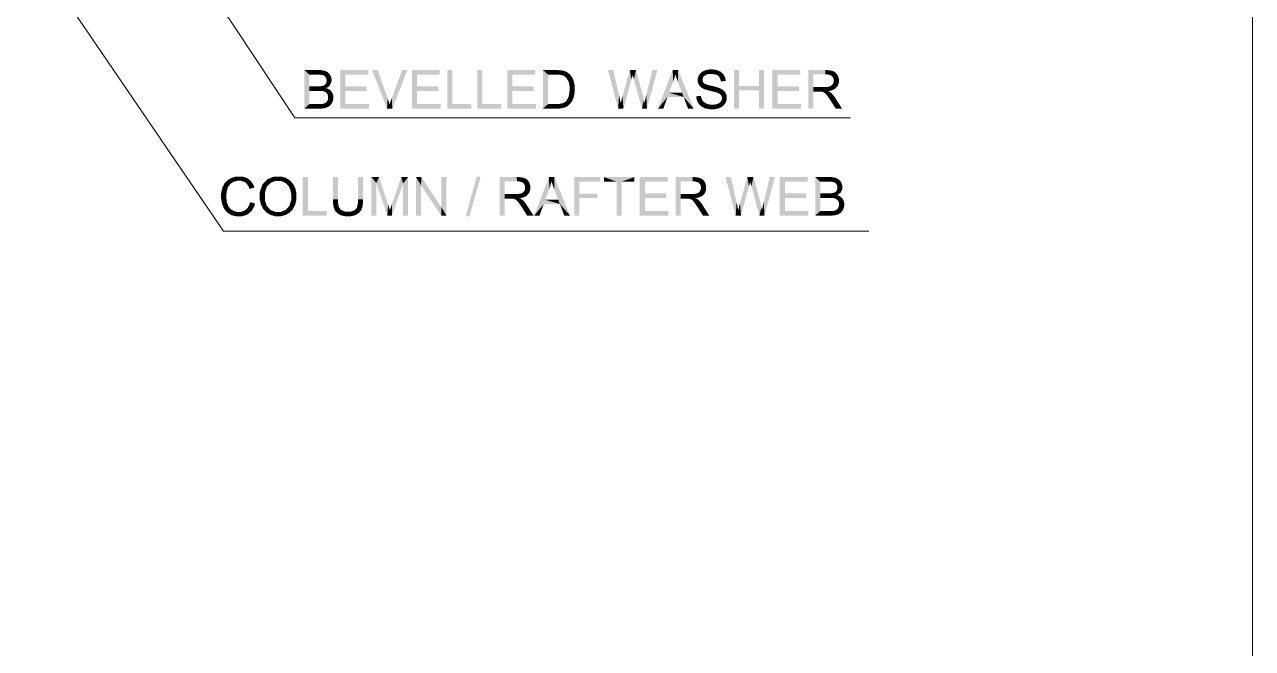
# Model space of a CAD drawing. Header units: millimetres. Extents: x 2 to 579, y 1 to 405.
# Drawn here: x 223.16 to 250.78, y 114.62 to 128.63 of the extents above; entities that cross this region are included whole.
import ezdxf

# ---------------------------------------------------------------- set-up
doc = ezdxf.new("R2010")
doc.units = ezdxf.units.MM
doc.linetypes.add('XKITLINE00', pattern=[0])
doc.layers.add('LinkedObject', color=7, linetype='Continuous', lineweight=0)

# ---------------------------------------------------------------- blocks, each defined once
blk = doc.blocks.new('*A4')
at = {"layer": 'LinkedObject'}
for points in [[(229.458, 127.61), (229.572, 127.145), (229.458, 126.746)], [(229.572, 127.247), (229.572, 127.145), (229.458, 127.61)], [(229.458, 127.61), (229.572, 127.508), (229.572, 127.247)], [(229.745, 127.508), (229.458, 127.61), (229.782, 127.61)], [(229.572, 127.508), (229.458, 127.61), (229.745, 127.508)], [(229.745, 127.508), (229.782, 127.61), (229.792, 127.508)], [(229.782, 127.61), (229.857, 127.502), (229.792, 127.508)], [(229.832, 127.61), (229.857, 127.502), (229.782, 127.61)], [(229.911, 127.597), (229.857, 127.502), (229.832, 127.61)], [(229.857, 127.502), (229.911, 127.597), (229.877, 127.496)], [(229.877, 127.496), (229.911, 127.597), (229.896, 127.49)], [(229.896, 127.49), (229.911, 127.597), (229.941, 127.584)], [(230.383, 127.244), (230.269, 126.746), (230.269, 127.61)], [(230.383, 127.244), (230.269, 127.61), (230.383, 127.508)], [(230.894, 127.508), (230.269, 127.61), (230.894, 127.61)], [(230.383, 127.508), (230.269, 127.61), (230.894, 127.508)], [(231.107, 127.61), (231.318, 126.746), (230.983, 127.61)], [(231.332, 126.982), (231.318, 126.746), (231.107, 127.61)], [(231.774, 127.61), (231.424, 126.982), (231.657, 127.61)], [(231.436, 126.746), (231.424, 126.982), (231.774, 127.61)], [(231.992, 127.244), (231.878, 126.746), (231.878, 127.61)], [(231.992, 127.244), (231.878, 127.61), (231.992, 127.508)], [(232.503, 127.508), (231.878, 127.61), (232.503, 127.61)], [(231.992, 127.508), (231.878, 127.61), (232.503, 127.508)], [(232.789, 127.61), (232.675, 126.746), (232.675, 127.61)], [(232.789, 126.848), (232.675, 126.746), (232.789, 127.61)], [(233.46, 127.61), (233.346, 126.746), (233.346, 127.61)], [(233.46, 126.848), (233.346, 126.746), (233.46, 127.61)], [(234.137, 127.244), (234.023, 126.746), (234.023, 127.61)], [(234.137, 127.244), (234.023, 127.61), (234.137, 127.508)], [(234.648, 127.508), (234.023, 127.61), (234.648, 127.61)], [(234.137, 127.508), (234.023, 127.61), (234.648, 127.508)], [(234.826, 127.61), (234.94, 127.508), (234.826, 126.746)], [(235.121, 127.508), (234.826, 127.61), (235.123, 127.61)], [(234.94, 127.508), (234.826, 127.61), (235.121, 127.508)], [(235.123, 127.61), (235.172, 127.508), (235.121, 127.508)], [(235.174, 127.61), (235.172, 127.508), (235.123, 127.61)], [(235.174, 127.61), (235.246, 127.499), (235.172, 127.508)], [(235.25, 127.604), (235.246, 127.499), (235.174, 127.61)], [(235.277, 127.597), (235.246, 127.499), (235.25, 127.604)], [(235.277, 127.597), (235.269, 127.49), (235.246, 127.499)], [(235.269, 127.49), (235.277, 127.597), (235.301, 127.478)], [(235.377, 127.558), (235.277, 127.597), (235.314, 127.589)], [(235.404, 127.536), (235.277, 127.597), (235.377, 127.558)], [(235.355, 127.429), (235.277, 127.597), (235.404, 127.536)], [(235.301, 127.478), (235.277, 127.597), (235.355, 127.429)], [(236.407, 127.61), (236.516, 126.746), (236.289, 127.61)], [(236.537, 127.043), (236.516, 126.746), (236.407, 127.61)], [(236.777, 127.61), (236.817, 127.404), (236.613, 127.026)], [(236.817, 127.404), (236.777, 127.61), (236.823, 127.425)], [(236.823, 127.425), (236.777, 127.61), (236.836, 127.476)], [(236.836, 127.476), (236.777, 127.61), (236.843, 127.506)], [(236.915, 127.61), (236.843, 127.506), (236.777, 127.61)], [(236.843, 127.506), (236.915, 127.61), (236.845, 127.496)], [(236.845, 127.496), (236.915, 127.61), (236.859, 127.445)], [(236.859, 127.445), (236.915, 127.61), (236.871, 127.404)], [(236.871, 127.404), (236.915, 127.61), (237.038, 127.172)], [(237.399, 127.61), (237.149, 127.054), (237.284, 127.61)], [(237.163, 126.746), (237.149, 127.054), (237.399, 127.61)], [(237.743, 127.61), (237.754, 127.354), (237.411, 126.746)], [(237.754, 127.354), (237.743, 127.61), (237.769, 127.395)], [(237.769, 127.395), (237.743, 127.61), (237.793, 127.477)], [(237.793, 127.477), (237.743, 127.61), (237.801, 127.519)], [(237.866, 127.61), (237.801, 127.519), (237.743, 127.61)], [(237.801, 127.519), (237.866, 127.61), (237.811, 127.484)], [(237.811, 127.484), (237.866, 127.61), (237.842, 127.394)], [(237.842, 127.394), (237.866, 127.61), (237.862, 127.339)], [(237.862, 127.339), (237.866, 127.61), (237.953, 127.101)], [(237.953, 127.101), (237.866, 127.61), (237.988, 127.008)], [(237.988, 127.008), (237.866, 127.61), (238.218, 126.746)], [(238.485, 127.504), (238.414, 127.58), (238.45, 127.595)], [(238.485, 127.61), (238.561, 127.523), (238.45, 127.595)], [(238.45, 127.595), (238.561, 127.523), (238.485, 127.504)], [(238.565, 127.625), (238.561, 127.523), (238.485, 127.61)], [(238.608, 127.625), (238.561, 127.523), (238.565, 127.625)], [(238.561, 127.523), (238.608, 127.625), (238.613, 127.523)], [(238.608, 127.625), (238.662, 127.523), (238.613, 127.523)], [(238.741, 127.609), (238.608, 127.625), (238.656, 127.625)], [(238.777, 127.594), (238.608, 127.625), (238.741, 127.609)], [(238.738, 127.502), (238.608, 127.625), (238.777, 127.594)], [(238.662, 127.523), (238.608, 127.625), (238.738, 127.502)], [(239.232, 127.255), (239.118, 126.746), (239.118, 127.61)], [(239.232, 127.255), (239.118, 127.61), (239.232, 127.61)], [(239.796, 127.61), (239.682, 127.255), (239.682, 127.61)], [(239.682, 127.153), (239.682, 127.255), (239.796, 127.61)], [(239.682, 127.153), (239.796, 127.61), (239.796, 126.746)], [(240.101, 127.244), (239.987, 126.746), (239.987, 127.61)], [(240.101, 127.244), (239.987, 127.61), (240.101, 127.508)], [(240.612, 127.508), (239.987, 127.61), (240.612, 127.61)], [(240.101, 127.508), (239.987, 127.61), (240.612, 127.508)], [(240.906, 127.229), (240.792, 126.746), (240.792, 127.61)], [(240.792, 127.61), (240.906, 127.515), (240.906, 127.229)], [(241.179, 127.515), (240.792, 127.61), (241.174, 127.61)], [(240.906, 127.515), (240.792, 127.61), (241.179, 127.515)], [(241.174, 127.61), (241.227, 127.515), (241.179, 127.515)], [(241.319, 127.598), (241.174, 127.61), (241.232, 127.61)], [(241.35, 127.587), (241.174, 127.61), (241.319, 127.598)], [(241.297, 127.495), (241.174, 127.61), (241.35, 127.587)], [(241.227, 127.515), (241.174, 127.61), (241.297, 127.495)], [(229.941, 127.584), (229.925, 127.467), (229.896, 127.49)], [(229.971, 127.571), (229.925, 127.467), (229.941, 127.584)], [(230.018, 127.53), (229.925, 127.467), (229.971, 127.571)], [(230.035, 127.503), (229.925, 127.467), (230.018, 127.53)], [(229.925, 127.467), (230.035, 127.503), (229.936, 127.451)], [(230.035, 127.503), (229.946, 127.435), (229.936, 127.451)], [(229.945, 127.315), (230.069, 127.389), (230.039, 127.284)], [(229.956, 127.353), (230.069, 127.389), (229.945, 127.315)], [(229.946, 127.435), (230.035, 127.503), (229.956, 127.397)], [(229.956, 127.397), (230.035, 127.503), (230.069, 127.389)], [(230.069, 127.389), (229.956, 127.375), (229.956, 127.397)], [(229.956, 127.375), (230.069, 127.389), (229.956, 127.353)], [(230.069, 127.419), (230.035, 127.503), (230.052, 127.476)], [(230.069, 127.389), (230.035, 127.503), (230.069, 127.419)], [(230.039, 127.284), (230.069, 127.389), (230.054, 127.309)], [(230.054, 127.309), (230.069, 127.389), (230.069, 127.361)], [(234.826, 126.746), (234.94, 127.508), (234.94, 126.848)], [(235.404, 127.536), (235.378, 127.393), (235.355, 127.429)], [(235.438, 127.507), (235.378, 127.393), (235.404, 127.536)], [(235.489, 127.433), (235.378, 127.393), (235.438, 127.507)], [(235.378, 127.393), (235.489, 127.433), (235.4, 127.356)], [(235.4, 127.356), (235.489, 127.433), (235.506, 127.388)], [(235.506, 127.388), (235.422, 127.252), (235.4, 127.356)], [(235.523, 127.343), (235.422, 127.252), (235.506, 127.388)], [(235.54, 127.24), (235.422, 127.252), (235.523, 127.343)], [(236.613, 127.026), (236.817, 127.404), (236.635, 126.746)], [(237.038, 127.172), (237.051, 126.746), (236.871, 127.404)], [(237.411, 126.746), (237.754, 127.354), (237.659, 127.101)], [(238.341, 127.509), (238.304, 127.386), (238.323, 127.48)], [(238.438, 127.466), (238.304, 127.386), (238.341, 127.509)], [(238.323, 127.48), (238.304, 127.386), (238.304, 127.419)], [(238.414, 127.421), (238.304, 127.386), (238.438, 127.466)], [(238.304, 127.386), (238.414, 127.421), (238.414, 127.394)], [(238.414, 127.37), (238.304, 127.386), (238.414, 127.394)], [(238.304, 127.386), (238.414, 127.37), (238.304, 127.356)], [(238.304, 127.356), (238.414, 127.37), (238.319, 127.303)], [(238.319, 127.303), (238.414, 127.37), (238.335, 127.279)], [(238.335, 127.279), (238.414, 127.37), (238.431, 127.332)], [(238.431, 127.332), (238.396, 127.214), (238.335, 127.279)], [(238.36, 127.537), (238.462, 127.485), (238.341, 127.509)], [(238.341, 127.509), (238.462, 127.485), (238.438, 127.466)], [(238.414, 127.58), (238.462, 127.485), (238.36, 127.537)], [(238.448, 127.317), (238.396, 127.214), (238.431, 127.332)], [(238.462, 127.485), (238.414, 127.58), (238.485, 127.504)], [(238.777, 127.594), (238.763, 127.482), (238.738, 127.502)], [(238.814, 127.578), (238.763, 127.482), (238.777, 127.594)], [(238.763, 127.482), (238.814, 127.578), (238.788, 127.461)], [(238.788, 127.461), (238.814, 127.578), (238.89, 127.502)], [(238.89, 127.502), (238.818, 127.399), (238.788, 127.461)], [(238.89, 127.502), (238.814, 127.578), (238.87, 127.533)], [(238.91, 127.472), (238.818, 127.399), (238.89, 127.502)], [(238.931, 127.404), (238.818, 127.399), (238.91, 127.472)], [(238.932, 127.366), (238.818, 127.399), (238.931, 127.404)], [(238.818, 127.399), (238.932, 127.366), (238.823, 127.358)], [(241.35, 127.587), (241.319, 127.475), (241.297, 127.495)], [(241.38, 127.575), (241.319, 127.475), (241.35, 127.587)], [(241.319, 127.475), (241.38, 127.575), (241.342, 127.456)], [(241.342, 127.456), (241.38, 127.575), (241.445, 127.504)], [(241.445, 127.504), (241.364, 127.405), (241.342, 127.456)], [(241.352, 127.315), (241.481, 127.374), (241.422, 127.219)], [(241.364, 127.354), (241.481, 127.374), (241.352, 127.315)], [(241.463, 127.475), (241.364, 127.405), (241.445, 127.504)], [(241.481, 127.41), (241.364, 127.405), (241.463, 127.475)], [(241.481, 127.374), (241.364, 127.405), (241.481, 127.41)], [(241.364, 127.405), (241.481, 127.374), (241.364, 127.374)], [(241.481, 127.374), (241.364, 127.354), (241.364, 127.374)], [(241.445, 127.504), (241.38, 127.575), (241.427, 127.534)], [(241.422, 127.219), (241.481, 127.374), (241.452, 127.251)], [(241.452, 127.251), (241.481, 127.374), (241.481, 127.328)], [(229.458, 126.746), (229.572, 127.145), (229.572, 126.848)], [(229.772, 127.145), (229.572, 127.247), (229.759, 127.247)], [(229.572, 127.145), (229.572, 127.247), (229.772, 127.145)], [(229.813, 127.145), (229.759, 127.247), (229.797, 127.247)], [(229.772, 127.145), (229.759, 127.247), (229.813, 127.145)], [(229.852, 127.252), (229.948, 127.205), (229.797, 127.247)], [(229.797, 127.247), (229.948, 127.205), (229.813, 127.145)], [(229.813, 127.145), (229.948, 127.205), (229.877, 127.138)], [(229.868, 127.257), (229.978, 127.221), (229.852, 127.252)], [(229.948, 127.205), (229.852, 127.252), (229.978, 127.221)], [(229.89, 127.263), (229.978, 127.221), (229.868, 127.257)], [(229.948, 127.205), (229.921, 127.123), (229.877, 127.138)], [(229.923, 127.285), (229.978, 127.221), (229.89, 127.263)], [(229.921, 127.123), (229.948, 127.205), (229.955, 127.098)], [(230.039, 127.284), (229.923, 127.285), (229.945, 127.315)], [(230.024, 127.26), (229.923, 127.285), (230.039, 127.284)], [(229.978, 127.221), (229.923, 127.285), (230.024, 127.26)], [(230.047, 127.155), (229.948, 127.205), (229.987, 127.194)], [(229.955, 127.098), (229.948, 127.205), (230.047, 127.155)], [(229.955, 127.098), (230.047, 127.155), (229.968, 127.08)], [(229.968, 127.08), (230.047, 127.155), (229.98, 127.063)], [(229.98, 127.063), (230.047, 127.155), (230.068, 127.127)], [(230.068, 127.127), (229.993, 127.021), (229.98, 127.063)], [(230.089, 127.099), (229.993, 127.021), (230.068, 127.127)], [(230.11, 127.034), (229.993, 127.021), (230.089, 127.099)], [(230.383, 127.142), (230.269, 126.746), (230.383, 127.244)], [(230.383, 126.848), (230.269, 126.746), (230.383, 127.142)], [(230.862, 127.142), (230.383, 127.244), (230.862, 127.244)], [(230.383, 127.142), (230.383, 127.244), (230.862, 127.142)], [(231.992, 127.142), (231.878, 126.746), (231.992, 127.244)], [(231.992, 126.848), (231.878, 126.746), (231.992, 127.142)], [(232.471, 127.142), (231.992, 127.244), (232.471, 127.244)], [(231.992, 127.142), (231.992, 127.244), (232.471, 127.142)], [(234.137, 127.142), (234.023, 126.746), (234.137, 127.244)], [(234.137, 126.848), (234.023, 126.746), (234.137, 127.142)], [(234.616, 127.142), (234.137, 127.244), (234.616, 127.244)], [(234.137, 127.142), (234.137, 127.244), (234.616, 127.142)], [(235.517, 127.008), (235.399, 127.018), (235.411, 127.052)], [(235.422, 127.135), (235.54, 127.133), (235.411, 127.052)], [(235.411, 127.052), (235.54, 127.133), (235.517, 127.008)], [(235.54, 127.183), (235.422, 127.252), (235.54, 127.24)], [(235.422, 127.252), (235.54, 127.183), (235.422, 127.184)], [(235.54, 127.183), (235.422, 127.135), (235.422, 127.184)], [(235.54, 127.133), (235.422, 127.135), (235.54, 127.183)], [(235.517, 127.008), (235.54, 127.133), (235.528, 127.046)], [(236.548, 126.999), (236.516, 126.746), (236.537, 127.043)], [(237.061, 127.091), (237.051, 126.746), (237.038, 127.172)], [(237.095, 126.938), (237.051, 126.746), (237.061, 127.091)], [(237.149, 127.054), (237.163, 126.746), (237.136, 127.001)], [(237.627, 127.008), (237.411, 126.746), (237.659, 127.101)], [(237.659, 127.101), (237.988, 127.008), (237.627, 127.008)], [(237.953, 127.101), (237.988, 127.008), (237.659, 127.101)], [(238.335, 127.279), (238.396, 127.214), (238.35, 127.255)], [(238.396, 127.214), (238.448, 127.317), (238.427, 127.198)], [(238.427, 127.198), (238.448, 127.317), (238.464, 127.302)], [(238.427, 127.198), (238.464, 127.302), (238.45, 127.185)], [(238.45, 127.185), (238.464, 127.302), (238.534, 127.158)], [(238.534, 127.158), (238.464, 127.302), (238.55, 127.271)], [(238.534, 127.158), (238.55, 127.271), (238.593, 127.144)], [(238.593, 127.144), (238.55, 127.271), (238.62, 127.256)], [(238.593, 127.144), (238.62, 127.256), (238.653, 127.13)], [(238.653, 127.13), (238.62, 127.256), (238.69, 127.24)], [(238.653, 127.13), (238.69, 127.24), (238.729, 127.109)], [(238.729, 127.109), (238.69, 127.24), (238.747, 127.102)], [(238.747, 127.102), (238.69, 127.24), (238.774, 127.092)], [(238.785, 127.212), (238.774, 127.092), (238.69, 127.24)], [(238.811, 127.2), (238.774, 127.092), (238.785, 127.212)], [(238.774, 127.092), (238.811, 127.2), (238.813, 127.066)], [(238.813, 127.066), (238.811, 127.2), (238.849, 127.183)], [(238.813, 127.066), (238.849, 127.183), (238.825, 127.051)], [(238.825, 127.051), (238.849, 127.183), (238.837, 127.036)], [(238.849, 127.183), (238.922, 127.112), (238.837, 127.036)], [(238.837, 127.036), (238.922, 127.112), (238.849, 127)], [(238.922, 127.112), (238.849, 127.183), (238.904, 127.139)], [(238.849, 127), (238.922, 127.112), (238.94, 127.086)], [(238.849, 127), (238.94, 127.086), (238.849, 126.98)], [(238.849, 126.98), (238.94, 127.086), (238.849, 126.96)], [(238.94, 127.086), (238.958, 126.99), (238.849, 126.96)], [(238.958, 126.99), (238.94, 127.086), (238.958, 127.024)], [(239.232, 127.153), (239.118, 126.746), (239.232, 127.255)], [(239.118, 126.746), (239.232, 127.153), (239.232, 126.746)], [(239.232, 127.255), (239.682, 127.153), (239.232, 127.153)], [(239.682, 127.255), (239.682, 127.153), (239.232, 127.255)], [(239.682, 127.153), (239.796, 126.746), (239.682, 126.746)], [(240.101, 127.142), (239.987, 126.746), (240.101, 127.244)], [(240.101, 126.848), (239.987, 126.746), (240.101, 127.142)], [(240.58, 127.142), (240.101, 127.244), (240.58, 127.244)], [(240.101, 127.142), (240.101, 127.244), (240.58, 127.142)], [(240.906, 127.229), (240.906, 127.129), (240.792, 126.746)], [(240.792, 126.746), (240.906, 127.129), (240.906, 126.746)], [(241.038, 127.129), (240.906, 127.229), (241.151, 127.229)], [(240.906, 127.129), (240.906, 127.229), (241.038, 127.129)], [(241.038, 127.129), (241.151, 127.229), (241.06, 127.129)], [(241.06, 127.129), (241.151, 127.229), (241.092, 127.127)], [(241.092, 127.127), (241.151, 127.229), (241.102, 127.125)], [(241.102, 127.125), (241.151, 127.229), (241.115, 127.122)], [(241.115, 127.122), (241.151, 127.229), (241.141, 127.111)], [(241.141, 127.111), (241.151, 127.229), (241.19, 127.229)], [(241.141, 127.111), (241.19, 127.229), (241.154, 127.102)], [(241.19, 127.229), (241.238, 127.139), (241.154, 127.102)], [(241.154, 127.102), (241.238, 127.139), (241.167, 127.094)], [(241.238, 127.139), (241.196, 127.065), (241.167, 127.094)], [(241.252, 127.237), (241.238, 127.139), (241.19, 127.229)], [(241.261, 127.128), (241.196, 127.065), (241.238, 127.139)], [(241.196, 127.065), (241.261, 127.128), (241.212, 127.045)], [(241.212, 127.045), (241.261, 127.128), (241.228, 127.024)], [(241.228, 127.024), (241.261, 127.128), (241.307, 127.096)], [(241.307, 127.096), (241.269, 126.965), (241.228, 127.024)], [(241.238, 127.139), (241.252, 127.237), (241.3, 127.148)], [(241.274, 127.245), (241.422, 127.219), (241.252, 127.237)], [(241.392, 127.188), (241.252, 127.237), (241.422, 127.219)], [(241.3, 127.148), (241.252, 127.237), (241.392, 127.188)], [(241.307, 127.096), (241.261, 127.128), (241.295, 127.107)], [(241.332, 127.073), (241.269, 126.965), (241.307, 127.096)], [(241.379, 127.016), (241.269, 126.965), (241.332, 127.073)], [(241.296, 127.253), (241.422, 127.219), (241.274, 127.245)], [(241.422, 127.219), (241.296, 127.253), (241.329, 127.279)], [(241.341, 127.297), (241.422, 127.219), (241.329, 127.279)], [(241.352, 127.315), (241.422, 127.219), (241.341, 127.297)], [(229.572, 126.848), (229.787, 126.746), (229.458, 126.746)], [(229.788, 126.848), (229.787, 126.746), (229.572, 126.848)], [(229.788, 126.848), (229.829, 126.746), (229.787, 126.746)], [(229.815, 126.848), (229.829, 126.746), (229.788, 126.848)], [(229.854, 126.85), (229.898, 126.753), (229.815, 126.848)], [(229.815, 126.848), (229.898, 126.753), (229.829, 126.746)], [(229.866, 126.852), (229.898, 126.753), (229.854, 126.85)], [(229.927, 126.76), (229.866, 126.852), (229.885, 126.855)], [(229.898, 126.753), (229.866, 126.852), (229.927, 126.76)], [(229.919, 126.867), (230.021, 126.803), (229.885, 126.855)], [(229.885, 126.855), (230.021, 126.803), (229.927, 126.76)], [(229.932, 126.876), (230.021, 126.803), (229.919, 126.867)], [(229.927, 126.76), (230.021, 126.803), (229.955, 126.768)], [(230.021, 126.803), (229.932, 126.876), (229.945, 126.884)], [(229.967, 126.908), (230.04, 126.817), (229.945, 126.884)], [(229.945, 126.884), (230.04, 126.817), (230.021, 126.803)], [(229.955, 126.768), (230.021, 126.803), (230.002, 126.789)], [(230.085, 126.883), (229.967, 126.908), (229.984, 126.939)], [(230.072, 126.857), (229.967, 126.908), (230.085, 126.883)], [(230.04, 126.817), (229.967, 126.908), (230.072, 126.857)], [(229.984, 126.939), (230.11, 126.996), (230.085, 126.883)], [(229.993, 126.976), (230.11, 126.996), (229.984, 126.939)], [(230.11, 126.996), (229.993, 127.021), (230.11, 127.034)], [(229.993, 127.021), (230.11, 126.996), (229.993, 126.996)], [(230.11, 126.996), (229.993, 126.976), (229.993, 126.996)], [(230.085, 126.883), (230.11, 126.996), (230.097, 126.91)], [(230.097, 126.91), (230.11, 126.996), (230.11, 126.966)], [(230.269, 126.746), (230.383, 126.848), (230.914, 126.746)], [(230.914, 126.746), (230.383, 126.848), (230.914, 126.848)], [(231.345, 126.944), (231.318, 126.746), (231.332, 126.982)], [(231.368, 126.873), (231.318, 126.746), (231.345, 126.944)], [(231.377, 126.84), (231.318, 126.746), (231.368, 126.873)], [(231.318, 126.746), (231.377, 126.84), (231.436, 126.746)], [(231.387, 126.876), (231.436, 126.746), (231.377, 126.84)], [(231.41, 126.947), (231.436, 126.746), (231.387, 126.876)], [(231.424, 126.982), (231.436, 126.746), (231.41, 126.947)], [(231.878, 126.746), (231.992, 126.848), (232.522, 126.746)], [(232.522, 126.746), (231.992, 126.848), (232.522, 126.848)], [(232.675, 126.746), (232.789, 126.848), (233.215, 126.746)], [(233.215, 126.746), (232.789, 126.848), (233.215, 126.848)], [(233.346, 126.746), (233.46, 126.848), (233.885, 126.746)], [(233.885, 126.746), (233.46, 126.848), (233.885, 126.848)], [(234.023, 126.746), (234.137, 126.848), (234.668, 126.746)], [(234.668, 126.746), (234.137, 126.848), (234.668, 126.848)], [(234.94, 126.848), (235.137, 126.746), (234.826, 126.746)], [(235.124, 126.848), (235.137, 126.746), (234.94, 126.848)], [(235.124, 126.848), (235.177, 126.746), (235.137, 126.746)], [(235.167, 126.848), (235.177, 126.746), (235.124, 126.848)], [(235.276, 126.761), (235.167, 126.848), (235.234, 126.856)], [(235.246, 126.753), (235.167, 126.848), (235.276, 126.761)], [(235.177, 126.746), (235.167, 126.848), (235.246, 126.753)], [(235.259, 126.864), (235.276, 126.761), (235.234, 126.856)], [(235.283, 126.872), (235.276, 126.761), (235.259, 126.864)], [(235.276, 126.761), (235.283, 126.872), (235.306, 126.768)], [(235.379, 126.804), (235.283, 126.872), (235.322, 126.894)], [(235.358, 126.79), (235.283, 126.872), (235.379, 126.804)], [(235.306, 126.768), (235.283, 126.872), (235.358, 126.79)], [(235.336, 126.909), (235.4, 126.818), (235.322, 126.894)], [(235.322, 126.894), (235.4, 126.818), (235.379, 126.804)], [(235.458, 126.882), (235.336, 126.909), (235.356, 126.929)], [(235.44, 126.857), (235.336, 126.909), (235.458, 126.882)], [(235.4, 126.818), (235.336, 126.909), (235.44, 126.857)], [(235.356, 126.929), (235.517, 127.008), (235.458, 126.882)], [(235.388, 126.983), (235.517, 127.008), (235.356, 126.929)], [(235.399, 127.018), (235.517, 127.008), (235.388, 126.983)], [(235.458, 126.882), (235.517, 127.008), (235.476, 126.907)], [(235.476, 126.907), (235.517, 127.008), (235.505, 126.97)], [(236.566, 126.91), (236.516, 126.746), (236.548, 126.999)], [(236.573, 126.867), (236.516, 126.746), (236.566, 126.91)], [(236.573, 126.867), (236.635, 126.746), (236.516, 126.746)], [(236.59, 126.936), (236.635, 126.746), (236.573, 126.867)], [(236.61, 127.016), (236.635, 126.746), (236.59, 126.936)], [(236.613, 127.026), (236.635, 126.746), (236.61, 127.016)], [(237.106, 126.867), (237.051, 126.746), (237.095, 126.938)], [(237.106, 126.867), (237.163, 126.746), (237.051, 126.746)], [(237.114, 126.908), (237.163, 126.746), (237.106, 126.867)], [(237.136, 127.001), (237.163, 126.746), (237.114, 126.908)], [(237.411, 126.746), (237.627, 127.008), (237.532, 126.746)], [(237.988, 127.008), (238.218, 126.746), (238.088, 126.746)], [(238.384, 127), (238.272, 127.023), (238.38, 127.033)], [(238.272, 127.023), (238.32, 126.868), (238.274, 126.98)], [(238.384, 127), (238.32, 126.868), (238.272, 127.023)], [(238.274, 126.98), (238.32, 126.868), (238.297, 126.902)], [(238.402, 126.947), (238.32, 126.868), (238.384, 127)], [(238.32, 126.868), (238.402, 126.947), (238.342, 126.834)], [(238.342, 126.834), (238.402, 126.947), (238.404, 126.782)], [(238.416, 126.926), (238.404, 126.782), (238.402, 126.947)], [(238.43, 126.905), (238.404, 126.782), (238.416, 126.926)], [(238.43, 126.905), (238.444, 126.765), (238.404, 126.782)], [(238.473, 126.872), (238.444, 126.765), (238.43, 126.905)], [(238.444, 126.765), (238.473, 126.872), (238.483, 126.748)], [(238.503, 126.859), (238.483, 126.748), (238.473, 126.872)], [(238.532, 126.846), (238.483, 126.748), (238.503, 126.859)], [(238.532, 126.846), (238.581, 126.731), (238.483, 126.748)], [(238.598, 126.833), (238.581, 126.731), (238.532, 126.846)], [(238.598, 126.833), (238.64, 126.731), (238.581, 126.731)], [(238.635, 126.833), (238.64, 126.731), (238.598, 126.833)], [(238.635, 126.833), (238.686, 126.731), (238.64, 126.731)], [(238.667, 126.833), (238.686, 126.731), (238.635, 126.833)], [(238.725, 126.843), (238.806, 126.765), (238.667, 126.833)], [(238.667, 126.833), (238.806, 126.765), (238.686, 126.731)], [(238.75, 126.853), (238.899, 126.829), (238.725, 126.843)], [(238.843, 126.782), (238.725, 126.843), (238.899, 126.829)], [(238.806, 126.765), (238.725, 126.843), (238.843, 126.782)], [(238.775, 126.862), (238.899, 126.829), (238.75, 126.853)], [(238.812, 126.889), (238.919, 126.86), (238.775, 126.862)], [(238.775, 126.862), (238.919, 126.86), (238.899, 126.829)], [(238.824, 126.906), (238.939, 126.89), (238.812, 126.889)], [(238.919, 126.86), (238.812, 126.889), (238.939, 126.89)], [(238.837, 126.923), (238.939, 126.89), (238.824, 126.906)], [(238.837, 126.923), (238.958, 126.99), (238.939, 126.89)], [(238.849, 126.96), (238.958, 126.99), (238.837, 126.923)], [(238.939, 126.89), (238.958, 126.99), (238.958, 126.955)], [(239.987, 126.746), (240.101, 126.848), (240.632, 126.746)], [(240.632, 126.746), (240.101, 126.848), (240.632, 126.848)], [(241.269, 126.965), (241.379, 127.016), (241.294, 126.926)], [(241.294, 126.926), (241.379, 127.016), (241.402, 126.981)], [(241.294, 126.926), (241.402, 126.981), (241.408, 126.746)], [(241.408, 126.746), (241.402, 126.981), (241.551, 126.746)], [(238.686, 126.731), (238.806, 126.765), (238.769, 126.748)], [(227.736, 125.142), (227.791, 125.051), (227.663, 125.066)], [(227.784, 125.168), (227.791, 125.051), (227.736, 125.142)], [(227.831, 125.194), (227.941, 125.123), (227.784, 125.168)], [(227.784, 125.168), (227.941, 125.123), (227.858, 125.099)], [(227.791, 125.051), (227.784, 125.168), (227.824, 125.075)], [(227.824, 125.075), (227.784, 125.168), (227.858, 125.099)], [(227.936, 125.22), (227.941, 125.123), (227.831, 125.194)], [(227.993, 125.22), (227.941, 125.123), (227.936, 125.22)], [(227.941, 125.123), (227.993, 125.22), (227.991, 125.123)], [(227.993, 125.22), (228.034, 125.123), (227.991, 125.123)], [(228.167, 125.187), (227.993, 125.22), (228.058, 125.22)], [(228.211, 125.154), (227.993, 125.22), (228.167, 125.187)], [(228.106, 125.101), (227.993, 125.22), (228.211, 125.154)], [(228.034, 125.123), (227.993, 125.22), (228.106, 125.101)], [(228.106, 125.101), (228.211, 125.154), (228.134, 125.08)], [(228.211, 125.154), (228.163, 125.058), (228.134, 125.08)], [(228.163, 125.058), (228.211, 125.154), (228.207, 124.989)], [(228.207, 124.989), (228.211, 125.154), (228.334, 124.969)], [(228.316, 125.029), (228.211, 125.154), (228.255, 125.121)], [(228.334, 124.969), (228.211, 125.154), (228.316, 125.029)], [(228.776, 125.22), (228.569, 125.099), (228.627, 125.159)], [(228.868, 125.22), (228.569, 125.099), (228.776, 125.22)], [(228.807, 125.122), (228.569, 125.099), (228.868, 125.22)], [(228.703, 125.08), (228.569, 125.099), (228.807, 125.122)], [(228.807, 125.122), (228.868, 125.22), (228.868, 125.122)], [(228.868, 125.22), (228.911, 125.122), (228.868, 125.122)], [(229.035, 125.192), (228.868, 125.22), (228.927, 125.22)], [(229.083, 125.163), (228.868, 125.22), (229.035, 125.192)], [(228.988, 125.1), (228.868, 125.22), (229.083, 125.163)], [(228.911, 125.122), (228.868, 125.22), (228.988, 125.1)], [(228.988, 125.1), (229.083, 125.163), (229.022, 125.078)], [(229.083, 125.163), (229.057, 125.057), (229.022, 125.078)], [(229.057, 125.057), (229.083, 125.163), (229.109, 124.996)], [(229.204, 125.055), (229.083, 125.163), (229.131, 125.135)], [(229.23, 125.004), (229.083, 125.163), (229.204, 125.055)], [(229.109, 124.996), (229.083, 125.163), (229.23, 125.004)], [(229.537, 125.206), (229.422, 124.342), (229.422, 125.206)], [(229.537, 124.444), (229.422, 124.342), (229.537, 125.206)], [(230.214, 125.206), (230.1, 124.706), (230.1, 125.206)], [(230.214, 124.707), (230.1, 124.706), (230.214, 125.206)], [(230.779, 125.206), (230.665, 124.707), (230.665, 125.206)], [(230.779, 124.706), (230.665, 124.707), (230.779, 125.206)], [(230.966, 125.206), (231.075, 125.077), (230.966, 124.342)], [(231.075, 125.077), (230.966, 125.206), (231.137, 125.206)], [(231.075, 125.077), (231.137, 125.206), (231.325, 124.342)], [(231.325, 124.342), (231.137, 125.206), (231.341, 124.594)], [(231.636, 125.206), (231.679, 125.065), (231.429, 124.605)], [(231.789, 125.206), (231.679, 125.065), (231.636, 125.206)], [(231.679, 124.342), (231.789, 125.206), (231.789, 124.342)], [(231.679, 125.065), (231.789, 125.206), (231.679, 124.342)], [(231.972, 125.206), (232.082, 125.02), (231.972, 124.342)], [(232.082, 125.02), (231.972, 125.206), (232.09, 125.206)], [(232.082, 125.02), (232.09, 125.206), (232.535, 124.342)], [(232.535, 124.342), (232.09, 125.206), (232.542, 124.527)], [(232.652, 125.206), (232.542, 124.527), (232.542, 125.206)], [(232.652, 124.342), (232.542, 124.527), (232.652, 125.206)], [(233.423, 125.219), (233.087, 124.327), (233.337, 125.219)], [(233.172, 124.327), (233.087, 124.327), (233.423, 125.219)], [(233.966, 124.825), (233.852, 124.342), (233.852, 125.206)], [(233.852, 125.206), (233.966, 125.111), (233.966, 124.825)], [(234.239, 125.111), (233.852, 125.206), (234.235, 125.206)], [(233.966, 125.111), (233.852, 125.206), (234.239, 125.111)], [(234.235, 125.206), (234.287, 125.111), (234.239, 125.111)], [(234.38, 125.194), (234.235, 125.206), (234.292, 125.206)], [(234.41, 125.182), (234.235, 125.206), (234.38, 125.194)], [(234.357, 125.091), (234.235, 125.206), (234.41, 125.182)], [(234.287, 125.111), (234.235, 125.206), (234.357, 125.091)], [(234.41, 125.182), (234.38, 125.071), (234.357, 125.091)], [(234.44, 125.171), (234.38, 125.071), (234.41, 125.182)], [(234.38, 125.071), (234.44, 125.171), (234.402, 125.051)], [(234.402, 125.051), (234.44, 125.171), (234.506, 125.1)], [(234.506, 125.1), (234.44, 125.171), (234.488, 125.13)], [(234.958, 125.206), (234.97, 124.949), (234.627, 124.342)], [(234.97, 124.949), (234.958, 125.206), (234.985, 124.991)], [(234.985, 124.991), (234.958, 125.206), (235.008, 125.073)], [(235.008, 125.073), (234.958, 125.206), (235.016, 125.115)], [(235.082, 125.206), (235.016, 125.115), (234.958, 125.206)], [(235.016, 125.115), (235.082, 125.206), (235.027, 125.08)], [(235.027, 125.08), (235.082, 125.206), (235.057, 124.99)], [(235.057, 124.99), (235.082, 125.206), (235.078, 124.935)], [(235.078, 124.935), (235.082, 125.206), (235.168, 124.697)], [(235.168, 124.697), (235.082, 125.206), (235.204, 124.603)], [(235.204, 124.603), (235.082, 125.206), (235.434, 124.342)], [(235.646, 124.836), (235.532, 124.342), (235.532, 125.206)], [(235.646, 124.836), (235.532, 125.206), (235.646, 125.104)], [(236.114, 125.104), (235.532, 125.206), (236.114, 125.206)], [(235.646, 125.104), (235.532, 125.206), (236.114, 125.104)], [(236.198, 125.206), (236.482, 125.104), (236.198, 125.104)], [(236.596, 125.104), (236.482, 125.104), (236.198, 125.206)], [(236.596, 125.104), (236.198, 125.206), (236.882, 125.206)], [(236.596, 125.104), (236.882, 125.206), (236.882, 125.104)], [(237.116, 124.839), (237.001, 124.342), (237.001, 125.206)], [(237.116, 124.839), (237.001, 125.206), (237.116, 125.104)], [(237.626, 125.104), (237.001, 125.206), (237.626, 125.206)], [(237.116, 125.104), (237.001, 125.206), (237.626, 125.104)], [(237.92, 124.825), (237.806, 124.342), (237.806, 125.206)], [(237.806, 125.206), (237.92, 125.111), (237.92, 124.825)], [(238.193, 125.111), (237.806, 125.206), (238.188, 125.206)], [(237.92, 125.111), (237.806, 125.206), (238.193, 125.111)], [(238.188, 125.206), (238.241, 125.111), (238.193, 125.111)], [(238.334, 125.194), (238.188, 125.206), (238.246, 125.206)], [(238.364, 125.182), (238.188, 125.206), (238.334, 125.194)], [(238.311, 125.091), (238.188, 125.206), (238.364, 125.182)], [(238.241, 125.111), (238.188, 125.206), (238.311, 125.091)], [(238.364, 125.182), (238.333, 125.071), (238.311, 125.091)], [(238.394, 125.171), (238.333, 125.071), (238.364, 125.182)], [(238.333, 125.071), (238.394, 125.171), (238.356, 125.051)], [(238.356, 125.051), (238.394, 125.171), (238.459, 125.1)], [(238.459, 125.1), (238.394, 125.171), (238.442, 125.13)], [(239.05, 125.206), (239.159, 124.342), (238.932, 125.206)], [(239.18, 124.639), (239.159, 124.342), (239.05, 125.206)], [(239.42, 125.206), (239.46, 125), (239.256, 124.622)], [(239.46, 125), (239.42, 125.206), (239.466, 125.021)], [(239.466, 125.021), (239.42, 125.206), (239.479, 125.071)], [(239.479, 125.071), (239.42, 125.206), (239.486, 125.101)], [(239.558, 125.206), (239.486, 125.101), (239.42, 125.206)], [(239.486, 125.101), (239.558, 125.206), (239.488, 125.092)], [(239.488, 125.092), (239.558, 125.206), (239.502, 125.041)], [(239.502, 125.041), (239.558, 125.206), (239.514, 125)], [(239.514, 125), (239.558, 125.206), (239.681, 124.768)], [(240.042, 125.206), (239.792, 124.65), (239.927, 125.206)], [(239.806, 124.342), (239.792, 124.65), (240.042, 125.206)], [(240.265, 124.839), (240.151, 124.342), (240.151, 125.206)], [(240.265, 124.839), (240.151, 125.206), (240.265, 125.104)], [(240.775, 125.104), (240.151, 125.206), (240.775, 125.206)], [(240.265, 125.104), (240.151, 125.206), (240.775, 125.104)], [(240.948, 125.206), (241.062, 124.741), (240.948, 124.342)], [(241.062, 124.843), (241.062, 124.741), (240.948, 125.206)], [(240.948, 125.206), (241.062, 125.104), (241.062, 124.843)], [(241.235, 125.104), (240.948, 125.206), (241.273, 125.206)], [(241.062, 125.104), (240.948, 125.206), (241.235, 125.104)], [(241.235, 125.104), (241.273, 125.206), (241.282, 125.104)], [(241.273, 125.206), (241.348, 125.098), (241.282, 125.104)], [(241.322, 125.206), (241.348, 125.098), (241.273, 125.206)], [(241.402, 125.192), (241.348, 125.098), (241.322, 125.206)], [(241.348, 125.098), (241.402, 125.192), (241.367, 125.092)], [(241.367, 125.092), (241.402, 125.192), (241.386, 125.085)], [(241.386, 125.085), (241.402, 125.192), (241.431, 125.179)], [(241.431, 125.179), (241.416, 125.063), (241.386, 125.085)], [(241.461, 125.166), (241.416, 125.063), (241.431, 125.179)], [(241.508, 125.126), (241.416, 125.063), (241.461, 125.166)], [(241.525, 125.099), (241.416, 125.063), (241.508, 125.126)], [(227.717, 124.906), (227.586, 124.848), (227.611, 124.965)], [(227.703, 124.823), (227.586, 124.848), (227.717, 124.906)], [(227.586, 124.848), (227.703, 124.823), (227.586, 124.78)], [(227.73, 124.947), (227.611, 124.965), (227.637, 125.015)], [(227.717, 124.906), (227.611, 124.965), (227.73, 124.947)], [(227.663, 125.066), (227.791, 125.051), (227.637, 125.015)], [(227.637, 125.015), (227.791, 125.051), (227.744, 124.987)], [(227.73, 124.947), (227.637, 125.015), (227.744, 124.987)], [(228.207, 124.989), (228.334, 124.969), (228.222, 124.942)], [(228.569, 125.099), (228.454, 124.762), (228.512, 125.038)], [(228.615, 124.997), (228.454, 124.762), (228.569, 125.099)], [(228.512, 125.038), (228.454, 124.762), (228.454, 124.87)], [(228.571, 124.858), (228.454, 124.762), (228.615, 124.997)], [(228.454, 124.762), (228.571, 124.858), (228.571, 124.76)], [(228.569, 125.099), (228.703, 125.08), (228.659, 125.038)], [(228.615, 124.997), (228.569, 125.099), (228.659, 125.038)], [(229.109, 124.996), (229.23, 125.004), (229.127, 124.957)], [(229.23, 125.004), (229.145, 124.917), (229.127, 124.957)], [(229.145, 124.917), (229.23, 125.004), (229.162, 124.825)], [(229.162, 124.825), (229.23, 125.004), (229.28, 124.837)], [(229.162, 124.773), (229.28, 124.837), (229.28, 124.772)], [(229.162, 124.825), (229.28, 124.837), (229.162, 124.773)], [(229.28, 124.837), (229.23, 125.004), (229.255, 124.953)], [(230.966, 124.342), (231.075, 125.077), (231.075, 124.342)], [(231.429, 124.605), (231.679, 125.065), (231.428, 124.342)], [(231.972, 124.342), (232.082, 125.02), (232.082, 124.342)], [(234.312, 124.833), (234.299, 124.735), (234.251, 124.825)], [(234.299, 124.735), (234.312, 124.833), (234.361, 124.743)], [(234.334, 124.841), (234.482, 124.815), (234.312, 124.833)], [(234.453, 124.783), (234.312, 124.833), (234.482, 124.815)], [(234.361, 124.743), (234.312, 124.833), (234.453, 124.783)], [(234.356, 124.849), (234.482, 124.815), (234.334, 124.841)], [(234.482, 124.815), (234.356, 124.849), (234.39, 124.875)], [(234.401, 124.893), (234.482, 124.815), (234.39, 124.875)], [(234.413, 124.91), (234.482, 124.815), (234.401, 124.893)], [(234.506, 125.1), (234.424, 125.001), (234.402, 125.051)], [(234.413, 124.91), (234.542, 124.97), (234.482, 124.815)], [(234.424, 124.949), (234.542, 124.97), (234.413, 124.91)], [(234.524, 125.071), (234.424, 125.001), (234.506, 125.1)], [(234.542, 125.005), (234.424, 125.001), (234.524, 125.071)], [(234.542, 124.97), (234.424, 125.001), (234.542, 125.005)], [(234.424, 125.001), (234.542, 124.97), (234.424, 124.97)], [(234.542, 124.97), (234.424, 124.949), (234.424, 124.97)], [(234.482, 124.815), (234.542, 124.97), (234.512, 124.846)], [(234.512, 124.846), (234.542, 124.97), (234.542, 124.924)], [(234.627, 124.342), (234.97, 124.949), (234.875, 124.697)], [(235.646, 124.734), (235.532, 124.342), (235.646, 124.836)], [(236.051, 124.734), (235.646, 124.836), (236.051, 124.836)], [(235.646, 124.734), (235.646, 124.836), (236.051, 124.734)], [(236.482, 124.342), (236.596, 125.104), (236.596, 124.342)], [(236.482, 125.104), (236.596, 125.104), (236.482, 124.342)], [(237.116, 124.737), (237.001, 124.342), (237.116, 124.839)], [(237.594, 124.737), (237.116, 124.839), (237.594, 124.839)], [(237.116, 124.737), (237.116, 124.839), (237.594, 124.737)], [(238.266, 124.833), (238.252, 124.735), (238.204, 124.825)], [(238.252, 124.735), (238.266, 124.833), (238.314, 124.743)], [(238.288, 124.841), (238.436, 124.815), (238.266, 124.833)], [(238.406, 124.783), (238.266, 124.833), (238.436, 124.815)], [(238.314, 124.743), (238.266, 124.833), (238.406, 124.783)], [(238.31, 124.849), (238.436, 124.815), (238.288, 124.841)], [(238.436, 124.815), (238.31, 124.849), (238.343, 124.875)], [(238.355, 124.893), (238.436, 124.815), (238.343, 124.875)], [(238.366, 124.91), (238.436, 124.815), (238.355, 124.893)], [(238.459, 125.1), (238.378, 125.001), (238.356, 125.051)], [(238.366, 124.91), (238.495, 124.97), (238.436, 124.815)], [(238.378, 124.949), (238.495, 124.97), (238.366, 124.91)], [(238.477, 125.071), (238.378, 125.001), (238.459, 125.1)], [(238.495, 125.005), (238.378, 125.001), (238.477, 125.071)], [(238.495, 124.97), (238.378, 125.001), (238.495, 125.005)], [(238.378, 125.001), (238.495, 124.97), (238.378, 124.97)], [(238.495, 124.97), (238.378, 124.949), (238.378, 124.97)], [(238.436, 124.815), (238.495, 124.97), (238.466, 124.846)], [(238.466, 124.846), (238.495, 124.97), (238.495, 124.924)], [(239.256, 124.622), (239.46, 125), (239.278, 124.342)], [(239.681, 124.768), (239.694, 124.342), (239.514, 125)], [(240.265, 124.737), (240.151, 124.342), (240.265, 124.839)], [(240.743, 124.737), (240.265, 124.839), (240.743, 124.839)], [(240.265, 124.737), (240.265, 124.839), (240.743, 124.737)], [(241.263, 124.741), (241.062, 124.843), (241.25, 124.843)], [(241.062, 124.741), (241.062, 124.843), (241.263, 124.741)], [(241.304, 124.741), (241.25, 124.843), (241.288, 124.843)], [(241.263, 124.741), (241.25, 124.843), (241.304, 124.741)], [(241.342, 124.848), (241.439, 124.801), (241.288, 124.843)], [(241.288, 124.843), (241.439, 124.801), (241.304, 124.741)], [(241.359, 124.853), (241.469, 124.816), (241.342, 124.848)], [(241.439, 124.801), (241.342, 124.848), (241.469, 124.816)], [(241.381, 124.859), (241.469, 124.816), (241.359, 124.853)], [(241.414, 124.881), (241.469, 124.816), (241.381, 124.859)], [(241.529, 124.88), (241.414, 124.881), (241.436, 124.911)], [(241.514, 124.856), (241.414, 124.881), (241.529, 124.88)], [(241.469, 124.816), (241.414, 124.881), (241.514, 124.856)], [(241.416, 125.063), (241.525, 125.099), (241.426, 125.047)], [(241.525, 125.099), (241.436, 125.03), (241.426, 125.047)], [(241.436, 125.03), (241.525, 125.099), (241.447, 124.993)], [(241.436, 124.911), (241.559, 124.985), (241.529, 124.88)], [(241.447, 124.948), (241.559, 124.985), (241.436, 124.911)], [(241.447, 124.993), (241.525, 125.099), (241.559, 124.985)], [(241.559, 124.985), (241.447, 124.971), (241.447, 124.993)], [(241.447, 124.971), (241.559, 124.985), (241.447, 124.948)], [(241.559, 125.014), (241.525, 125.099), (241.542, 125.071)], [(241.559, 124.985), (241.525, 125.099), (241.559, 125.014)], [(241.529, 124.88), (241.559, 124.985), (241.544, 124.905)], [(241.544, 124.905), (241.559, 124.985), (241.559, 124.957)], [(227.586, 124.78), (227.703, 124.823), (227.703, 124.781)], [(227.703, 124.781), (227.586, 124.718), (227.586, 124.78)], [(227.703, 124.726), (227.586, 124.718), (227.703, 124.781)], [(227.703, 124.726), (227.631, 124.548), (227.586, 124.718)], [(227.586, 124.718), (227.631, 124.548), (227.608, 124.602)], [(227.719, 124.629), (227.631, 124.548), (227.703, 124.726)], [(227.631, 124.548), (227.719, 124.629), (227.735, 124.588)], [(227.751, 124.547), (227.631, 124.548), (227.735, 124.588)], [(228.178, 124.508), (228.349, 124.616), (228.219, 124.401)], [(228.223, 124.59), (228.349, 124.616), (228.178, 124.508)], [(228.219, 124.401), (228.349, 124.616), (228.266, 124.438)], [(228.349, 124.616), (228.223, 124.59), (228.234, 124.644)], [(228.266, 124.438), (228.349, 124.616), (228.331, 124.545)], [(228.454, 124.762), (228.571, 124.682), (228.454, 124.705)], [(228.571, 124.682), (228.454, 124.762), (228.571, 124.76)], [(228.454, 124.705), (228.571, 124.682), (228.479, 124.597)], [(228.479, 124.597), (228.571, 124.682), (228.503, 124.547)], [(228.503, 124.547), (228.571, 124.682), (228.613, 124.559)], [(228.613, 124.559), (228.601, 124.415), (228.503, 124.547)], [(228.655, 124.514), (228.601, 124.415), (228.613, 124.559)], [(229.227, 124.537), (229.079, 124.515), (229.121, 124.561)], [(229.121, 124.561), (229.28, 124.772), (229.227, 124.537)], [(229.162, 124.689), (229.28, 124.772), (229.121, 124.561)], [(229.28, 124.772), (229.162, 124.689), (229.162, 124.773)], [(229.227, 124.537), (229.28, 124.772), (229.253, 124.589)], [(229.253, 124.589), (229.28, 124.772), (229.28, 124.706)], [(230.214, 124.707), (230.1, 124.638), (230.1, 124.706)], [(230.214, 124.65), (230.1, 124.638), (230.214, 124.707)], [(230.214, 124.65), (230.133, 124.49), (230.1, 124.638)], [(230.1, 124.638), (230.133, 124.49), (230.116, 124.529)], [(230.224, 124.567), (230.133, 124.49), (230.214, 124.65)], [(230.133, 124.49), (230.224, 124.567), (230.235, 124.541)], [(230.638, 124.515), (230.779, 124.706), (230.75, 124.5)], [(230.665, 124.625), (230.779, 124.706), (230.638, 124.515)], [(230.779, 124.706), (230.665, 124.625), (230.665, 124.707)], [(230.75, 124.5), (230.779, 124.706), (230.764, 124.538)], [(230.764, 124.538), (230.779, 124.706), (230.779, 124.641)], [(231.355, 124.552), (231.325, 124.342), (231.341, 124.594)], [(231.413, 124.559), (231.428, 124.342), (231.39, 124.49)], [(231.429, 124.605), (231.428, 124.342), (231.413, 124.559)], [(233.966, 124.825), (233.966, 124.725), (233.852, 124.342)], [(233.852, 124.342), (233.966, 124.725), (233.966, 124.342)], [(234.099, 124.725), (233.966, 124.825), (234.212, 124.825)], [(233.966, 124.725), (233.966, 124.825), (234.099, 124.725)], [(234.099, 124.725), (234.212, 124.825), (234.121, 124.725)], [(234.121, 124.725), (234.212, 124.825), (234.152, 124.723)], [(234.152, 124.723), (234.212, 124.825), (234.162, 124.721)], [(234.162, 124.721), (234.212, 124.825), (234.175, 124.718)], [(234.175, 124.718), (234.212, 124.825), (234.201, 124.706)], [(234.201, 124.706), (234.212, 124.825), (234.251, 124.825)], [(234.201, 124.706), (234.251, 124.825), (234.214, 124.698)], [(234.251, 124.825), (234.299, 124.735), (234.214, 124.698)], [(234.214, 124.698), (234.299, 124.735), (234.227, 124.69)], [(234.299, 124.735), (234.256, 124.661), (234.227, 124.69)], [(234.321, 124.724), (234.256, 124.661), (234.299, 124.735)], [(234.256, 124.661), (234.321, 124.724), (234.272, 124.64)], [(234.272, 124.64), (234.321, 124.724), (234.288, 124.62)], [(234.288, 124.62), (234.321, 124.724), (234.368, 124.692)], [(234.368, 124.692), (234.33, 124.56), (234.288, 124.62)], [(234.368, 124.692), (234.321, 124.724), (234.356, 124.702)], [(234.393, 124.669), (234.33, 124.56), (234.368, 124.692)], [(234.44, 124.611), (234.33, 124.56), (234.393, 124.669)], [(234.33, 124.56), (234.44, 124.611), (234.355, 124.521)], [(234.355, 124.521), (234.44, 124.611), (234.462, 124.577)], [(234.355, 124.521), (234.462, 124.577), (234.469, 124.342)], [(234.469, 124.342), (234.462, 124.577), (234.611, 124.342)], [(234.842, 124.603), (234.627, 124.342), (234.875, 124.697)], [(234.627, 124.342), (234.842, 124.603), (234.747, 124.342)], [(234.875, 124.697), (235.204, 124.603), (234.842, 124.603)], [(235.168, 124.697), (235.204, 124.603), (234.875, 124.697)], [(235.204, 124.603), (235.434, 124.342), (235.304, 124.342)], [(235.532, 124.342), (235.646, 124.734), (235.646, 124.342)], [(237.116, 124.444), (237.001, 124.342), (237.116, 124.737)], [(237.92, 124.825), (237.92, 124.725), (237.806, 124.342)], [(237.806, 124.342), (237.92, 124.725), (237.92, 124.342)], [(238.052, 124.725), (237.92, 124.825), (238.165, 124.825)], [(237.92, 124.725), (237.92, 124.825), (238.052, 124.725)], [(238.052, 124.725), (238.165, 124.825), (238.074, 124.725)], [(238.074, 124.725), (238.165, 124.825), (238.106, 124.723)], [(238.106, 124.723), (238.165, 124.825), (238.116, 124.721)], [(238.116, 124.721), (238.165, 124.825), (238.129, 124.718)], [(238.129, 124.718), (238.165, 124.825), (238.155, 124.706)], [(238.155, 124.706), (238.165, 124.825), (238.204, 124.825)], [(238.155, 124.706), (238.204, 124.825), (238.168, 124.698)], [(238.204, 124.825), (238.252, 124.735), (238.168, 124.698)], [(238.168, 124.698), (238.252, 124.735), (238.181, 124.69)], [(238.252, 124.735), (238.21, 124.661), (238.181, 124.69)], [(238.275, 124.724), (238.21, 124.661), (238.252, 124.735)], [(238.21, 124.661), (238.275, 124.724), (238.226, 124.64)], [(238.226, 124.64), (238.275, 124.724), (238.242, 124.62)], [(238.242, 124.62), (238.275, 124.724), (238.321, 124.692)], [(238.321, 124.692), (238.283, 124.56), (238.242, 124.62)], [(238.321, 124.692), (238.275, 124.724), (238.309, 124.702)], [(238.346, 124.669), (238.283, 124.56), (238.321, 124.692)], [(238.394, 124.611), (238.283, 124.56), (238.346, 124.669)], [(238.283, 124.56), (238.394, 124.611), (238.308, 124.521)], [(238.308, 124.521), (238.394, 124.611), (238.416, 124.577)], [(238.308, 124.521), (238.416, 124.577), (238.422, 124.342)], [(238.422, 124.342), (238.416, 124.577), (238.565, 124.342)], [(239.191, 124.594), (239.159, 124.342), (239.18, 124.639)], [(239.209, 124.506), (239.159, 124.342), (239.191, 124.594)], [(239.253, 124.611), (239.278, 124.342), (239.233, 124.532)], [(239.256, 124.622), (239.278, 124.342), (239.253, 124.611)], [(239.704, 124.687), (239.694, 124.342), (239.681, 124.768)], [(239.738, 124.534), (239.694, 124.342), (239.704, 124.687)], [(239.779, 124.597), (239.806, 124.342), (239.757, 124.503)], [(239.792, 124.65), (239.806, 124.342), (239.779, 124.597)], [(240.265, 124.444), (240.151, 124.342), (240.265, 124.737)], [(240.948, 124.342), (241.062, 124.741), (241.062, 124.444)], [(241.304, 124.741), (241.439, 124.801), (241.367, 124.734)], [(241.439, 124.801), (241.411, 124.719), (241.367, 124.734)], [(241.411, 124.719), (241.439, 124.801), (241.446, 124.694)], [(241.538, 124.751), (241.439, 124.801), (241.478, 124.79)], [(241.446, 124.694), (241.439, 124.801), (241.538, 124.751)], [(241.446, 124.694), (241.538, 124.751), (241.458, 124.676)], [(241.458, 124.676), (241.538, 124.751), (241.471, 124.658)], [(241.471, 124.658), (241.538, 124.751), (241.559, 124.723)], [(241.559, 124.723), (241.483, 124.616), (241.471, 124.658)], [(241.474, 124.535), (241.601, 124.592), (241.575, 124.479)], [(241.483, 124.571), (241.601, 124.592), (241.474, 124.535)], [(241.58, 124.695), (241.483, 124.616), (241.559, 124.723)], [(241.601, 124.63), (241.483, 124.616), (241.58, 124.695)], [(241.601, 124.592), (241.483, 124.616), (241.601, 124.63)], [(241.483, 124.616), (241.601, 124.592), (241.483, 124.592)], [(241.601, 124.592), (241.483, 124.571), (241.483, 124.592)], [(241.575, 124.479), (241.601, 124.592), (241.588, 124.505)], [(241.588, 124.505), (241.601, 124.592), (241.601, 124.562)], [(227.631, 124.548), (227.764, 124.384), (227.654, 124.495)], [(227.751, 124.547), (227.764, 124.384), (227.631, 124.548)], [(227.654, 124.495), (227.764, 124.384), (227.721, 124.412)], [(227.801, 124.486), (227.764, 124.384), (227.751, 124.547)], [(227.764, 124.384), (227.801, 124.486), (227.835, 124.465)], [(227.869, 124.445), (227.764, 124.384), (227.835, 124.465)], [(227.869, 124.445), (227.991, 124.327), (227.764, 124.384)], [(227.764, 124.384), (227.991, 124.327), (227.808, 124.355)], [(227.808, 124.355), (227.991, 124.327), (227.921, 124.327)], [(227.942, 124.425), (227.991, 124.327), (227.869, 124.445)], [(227.991, 124.327), (227.942, 124.425), (227.982, 124.425)], [(228.03, 124.425), (227.991, 124.327), (227.982, 124.425)], [(228.03, 124.425), (228.219, 124.401), (227.991, 124.327)], [(227.991, 124.327), (228.219, 124.401), (228.059, 124.327)], [(228.111, 124.452), (228.219, 124.401), (228.03, 124.425)], [(228.059, 124.327), (228.219, 124.401), (228.173, 124.364)], [(228.219, 124.401), (228.111, 124.452), (228.144, 124.48)], [(228.178, 124.508), (228.219, 124.401), (228.144, 124.48)], [(228.503, 124.547), (228.601, 124.415), (228.528, 124.496)], [(228.601, 124.415), (228.655, 124.514), (228.649, 124.386)], [(228.649, 124.386), (228.655, 124.514), (228.698, 124.469)], [(228.698, 124.469), (228.867, 124.327), (228.649, 124.386)], [(228.649, 124.386), (228.867, 124.327), (228.697, 124.356)], [(228.697, 124.356), (228.867, 124.327), (228.806, 124.327)], [(228.803, 124.425), (228.867, 124.327), (228.698, 124.469)], [(228.867, 124.327), (228.803, 124.425), (228.866, 124.425)], [(228.931, 124.425), (228.867, 124.327), (228.866, 124.425)], [(228.867, 124.327), (228.931, 124.425), (228.923, 124.327)], [(228.923, 124.327), (228.931, 124.425), (229.028, 124.354)], [(229.077, 124.38), (228.931, 124.425), (229.037, 124.47)], [(229.028, 124.354), (228.931, 124.425), (229.077, 124.38)], [(229.079, 124.515), (229.125, 124.407), (229.037, 124.47)], [(229.037, 124.47), (229.125, 124.407), (229.077, 124.38)], [(229.2, 124.485), (229.079, 124.515), (229.227, 124.537)], [(229.125, 124.407), (229.079, 124.515), (229.2, 124.485)], [(229.422, 124.342), (229.537, 124.444), (229.962, 124.342)], [(229.962, 124.342), (229.537, 124.444), (229.962, 124.444)], [(230.245, 124.514), (230.133, 124.49), (230.235, 124.541)], [(230.245, 124.514), (230.243, 124.369), (230.133, 124.49)], [(230.133, 124.49), (230.243, 124.369), (230.149, 124.45)], [(230.149, 124.45), (230.243, 124.369), (230.204, 124.39)], [(230.281, 124.473), (230.243, 124.369), (230.245, 124.514)], [(230.243, 124.369), (230.281, 124.473), (230.307, 124.459)], [(230.332, 124.444), (230.243, 124.369), (230.307, 124.459)], [(230.332, 124.444), (230.441, 124.327), (230.243, 124.369)], [(230.243, 124.369), (230.441, 124.327), (230.282, 124.348)], [(230.282, 124.348), (230.441, 124.327), (230.381, 124.327)], [(230.395, 124.43), (230.441, 124.327), (230.332, 124.444)], [(230.441, 124.327), (230.395, 124.43), (230.431, 124.43)], [(230.495, 124.43), (230.441, 124.327), (230.431, 124.43)], [(230.441, 124.327), (230.495, 124.43), (230.504, 124.327)], [(230.643, 124.375), (230.495, 124.43), (230.584, 124.458)], [(230.605, 124.351), (230.495, 124.43), (230.643, 124.375)], [(230.504, 124.327), (230.495, 124.43), (230.605, 124.351)], [(230.611, 124.487), (230.682, 124.399), (230.584, 124.458)], [(230.584, 124.458), (230.682, 124.399), (230.643, 124.375)], [(230.75, 124.5), (230.611, 124.487), (230.638, 124.515)], [(230.735, 124.461), (230.611, 124.487), (230.75, 124.5)], [(230.682, 124.399), (230.611, 124.487), (230.735, 124.461)], [(231.376, 124.488), (231.325, 124.342), (231.355, 124.552)], [(231.382, 124.466), (231.325, 124.342), (231.376, 124.488)], [(231.325, 124.342), (231.382, 124.466), (231.428, 124.342)], [(231.39, 124.49), (231.428, 124.342), (231.382, 124.466)], [(232.542, 124.527), (232.652, 124.342), (232.535, 124.342)], [(237.001, 124.342), (237.116, 124.444), (237.646, 124.342)], [(237.646, 124.342), (237.116, 124.444), (237.646, 124.444)], [(239.216, 124.462), (239.159, 124.342), (239.209, 124.506)], [(239.216, 124.462), (239.278, 124.342), (239.159, 124.342)], [(239.233, 124.532), (239.278, 124.342), (239.216, 124.462)], [(239.749, 124.462), (239.694, 124.342), (239.738, 124.534)], [(239.749, 124.462), (239.806, 124.342), (239.694, 124.342)], [(239.757, 124.503), (239.806, 124.342), (239.749, 124.462)], [(240.151, 124.342), (240.265, 124.444), (240.795, 124.342)], [(240.795, 124.342), (240.265, 124.444), (240.795, 124.444)], [(241.062, 124.444), (241.278, 124.342), (240.948, 124.342)], [(241.278, 124.444), (241.278, 124.342), (241.062, 124.444)], [(241.278, 124.444), (241.319, 124.342), (241.278, 124.342)], [(241.306, 124.444), (241.319, 124.342), (241.278, 124.444)], [(241.345, 124.446), (241.389, 124.349), (241.306, 124.444)], [(241.306, 124.444), (241.389, 124.349), (241.319, 124.342)], [(241.356, 124.448), (241.389, 124.349), (241.345, 124.446)], [(241.417, 124.356), (241.356, 124.448), (241.376, 124.451)], [(241.389, 124.349), (241.356, 124.448), (241.417, 124.356)], [(241.409, 124.463), (241.512, 124.399), (241.376, 124.451)], [(241.376, 124.451), (241.512, 124.399), (241.417, 124.356)], [(241.422, 124.471), (241.512, 124.399), (241.409, 124.463)], [(241.417, 124.356), (241.512, 124.399), (241.445, 124.363)], [(241.512, 124.399), (241.422, 124.471), (241.435, 124.479)], [(241.457, 124.504), (241.53, 124.413), (241.435, 124.479)], [(241.435, 124.479), (241.53, 124.413), (241.512, 124.399)], [(241.445, 124.363), (241.512, 124.399), (241.493, 124.385)], [(241.575, 124.479), (241.457, 124.504), (241.474, 124.535)], [(241.562, 124.453), (241.457, 124.504), (241.575, 124.479)], [(241.53, 124.413), (241.457, 124.504), (241.562, 124.453)]]:
    blk.add_hatch(color=7, dxfattribs=at).paths.add_polyline_path(points, flags=17)
at = {"layer": 'LinkedObject', "color": 2, "linetype": 'XKITLINE00', "lineweight": 0}
blk.add_line((250.782, 151.24), (250.782, 79.748), dxfattribs=at)
at = {"layer": 'LinkedObject', "color": 6, "linetype": 'XKITLINE00', "lineweight": 0}
for p, q in [((224.678, 133.429), (229.244, 126.536)), ((223.165, 130.549), (227.639, 123.99)), ((229.244, 126.536), (241.741, 126.536)), ((227.639, 123.99), (242.152, 123.99))]:
    blk.add_line(p, q, dxfattribs=at)

msp = doc.modelspace()

# ---------------------------------------------------------------- block references
at = {"lineweight": 0}
msp.add_blockref('*A4', (0, 0), dxfattribs=at)

doc.saveas('drawing.dxf')
